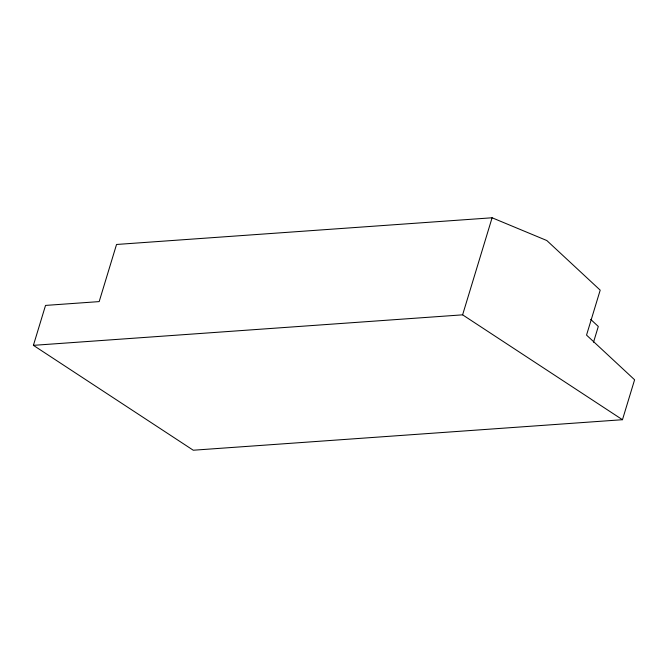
<?xml version="1.0" encoding="UTF-8"?>
<svg xmlns="http://www.w3.org/2000/svg" width="668" height="668" viewBox="0 0 668 668"><rect width="100%" height="100%" fill="white"/><g stroke="black" fill="none" stroke-linecap="round" stroke-linejoin="round"><path stroke-width="1" d="M33.4 345.348L45.533 305.418L99.181 301.602L116.541 244.471L492.099 217.776L546.816 240.53L600.198 290.154L586.537 335.102L634.6 379.783L622.467 419.713L193.261 450.224L33.4 345.348L462.607 314.837L622.467 419.713M462.607 314.837L492.099 217.776M593.518 342.225L598.303 326.468L590.679 319.371"/></g></svg>
